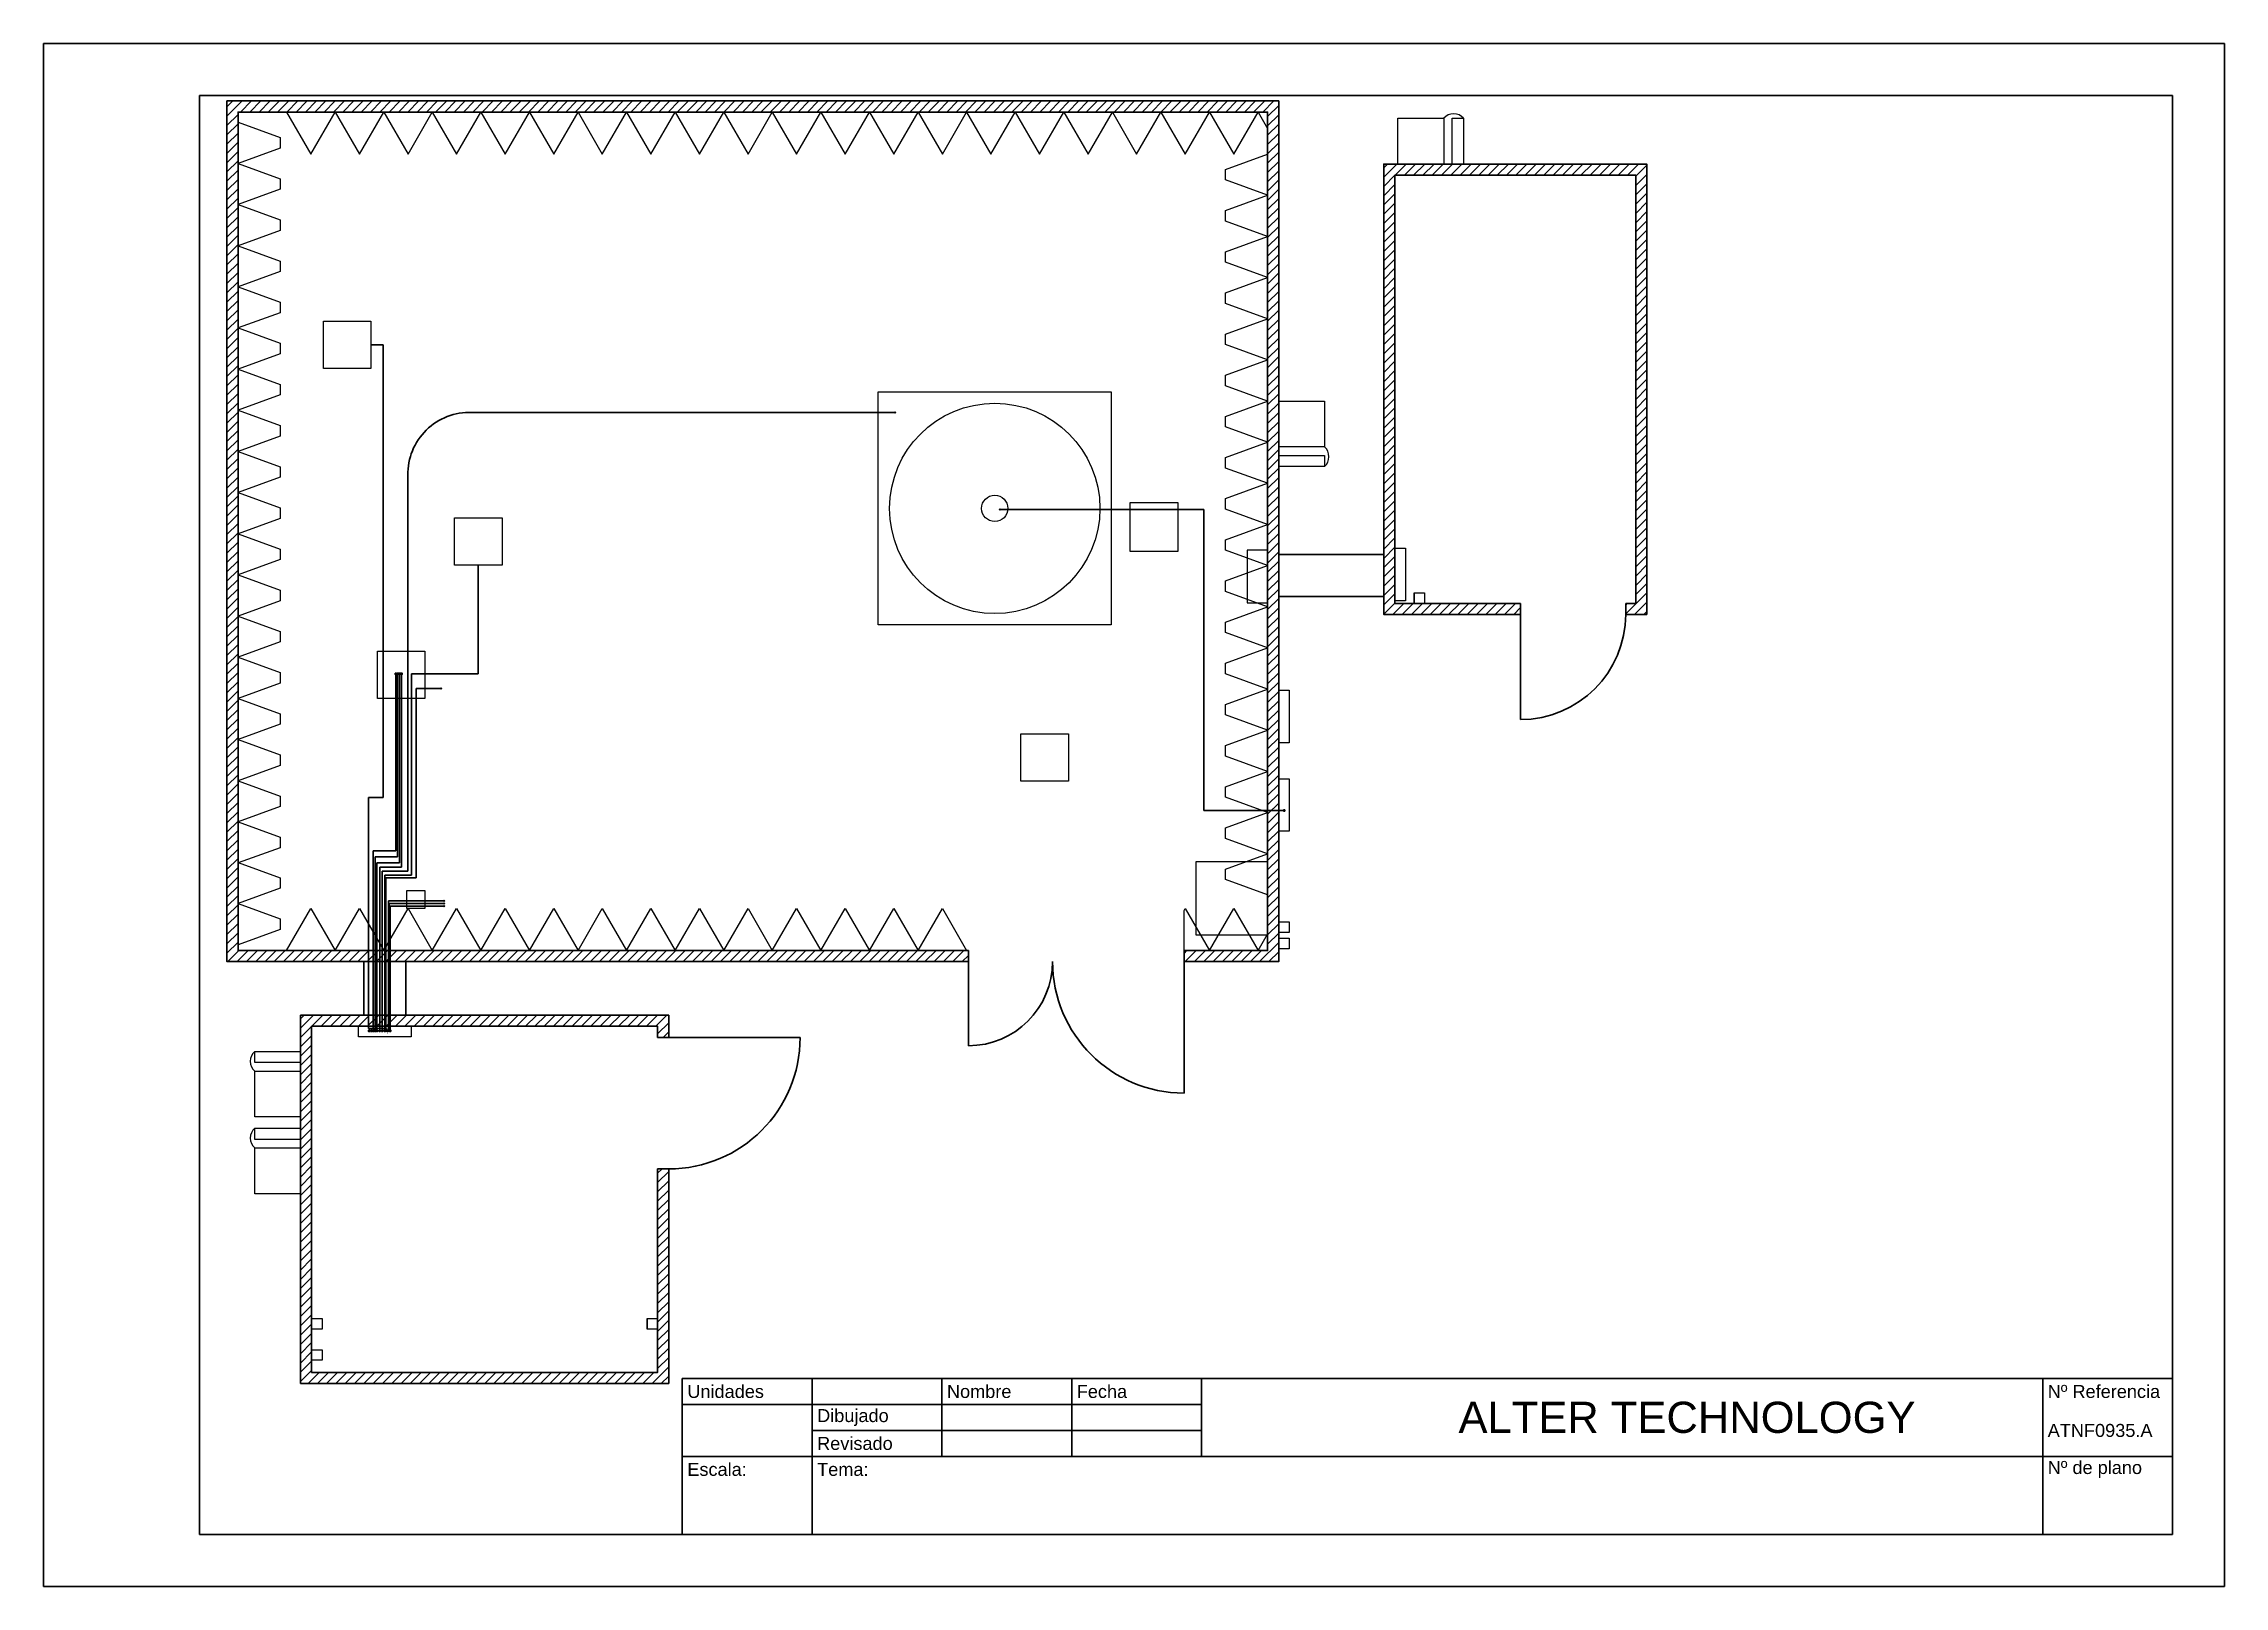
# Paper-space layout 'Layout3' of a CAD drawing. Header units: millimetres. Extents: x -4 to 416, y -4 to 293.
import ezdxf

# ---------------------------------------------------------------- set-up
doc = ezdxf.new("R2010")
doc.units = ezdxf.units.MM
doc.header["$MEASUREMENT"] = 0
doc.layers.get('0').update_dxf_attribs({"color": 94, "lineweight": 50})
for name, color, linetype, lineweight in [('1', 10, 'Continuous', 35), ('Items', 130, 'Continuous', 25), ('Linea fina', 100, 'Continuous', 25), ('Linea gorda', 94, 'Continuous', 35)]:
    doc.layers.add(name, color=color, linetype=linetype, lineweight=lineweight)
for name, color, linetype, lineweight, plot in [('Cables comunicacion', 124, 'Continuous', 50, False), ('Conectores', 40, 'Continuous', 50, False), ('RF cables', 211, 'Continuous', 50, False)]:
    doc.layers.add(name, color=color, linetype=linetype, lineweight=lineweight, plot=plot)
doc.layers.add('Cajetin', color=2, linetype='Continuous')
doc.styles.get("Standard").update_dxf_attribs({"font": 'arial.ttf', "height": 2.5})
pattern_1 = [(45, (-64.8539, -164.4446), (-0.8951275, 0.8951275), [])]

psp = doc.layouts.new('Layout3')

# ---------------------------------------------------------------- hatches: boundary and pattern name
at = {"layer": 'Linea gorda'}
h = psp.add_hatch(dxfattribs=at)
h.set_pattern_fill('ANSI31', color=1, scale=10.127212)
h.set_pattern_definition(pattern_1)
h.paths.add_polyline_path([(215.4, 118.17), (215.4, 116.05), (233.63, 116.05), (233.63, 281.73), (31.08, 281.73), (31.08, 116.05), (173.87, 116.05), (173.87, 118.17), (33.21, 118.17), (33.21, 279.6), (231.5, 279.6), (231.5, 118.17)])
h = psp.add_hatch(dxfattribs=at)
h.set_pattern_fill('ANSI31', color=1, scale=10.127212)
h.set_pattern_definition(pattern_1)
h.paths.add_polyline_path([(256.01, 185.01), (256.01, 267.45), (302.39, 267.45), (302.39, 185.01), (300.46, 185.01), (300.46, 182.89), (304.52, 182.89), (304.52, 269.58), (253.88, 269.58), (253.88, 182.89), (280.21, 182.89), (280.21, 185.01)])
h.paths.add_polyline_path([(47.39, 36.95), (47.39, 103.59), (114.02, 103.59), (114.02, 101.46), (116.15, 101.46), (116.15, 105.72), (45.26, 105.72), (45.26, 34.83), (116.15, 34.83), (116.15, 76.15), (114.02, 76.15), (114.02, 36.95)])

# ---------------------------------------------------------------- linework, layer by layer
for p, q in [((-4.23, 292.77), (-4.23, -4.23)), ((415.77, 292.77), (-4.23, 292.77)), ((415.77, -4.23), (415.77, 292.77)), ((25.77, 282.77), (25.77, 5.77)), ((405.77, 282.77), (25.77, 282.77)), ((405.77, 5.77), (405.77, 282.77)), ((25.77, 5.77), (405.77, 5.77)), ((-4.23, -4.23), (415.77, -4.23))]:
    psp.add_line(p, q)
at = {"layer": '1'}
for p, q in [((405.77, 35.77), (118.77, 35.77)), ((118.77, 35.77), (118.77, 5.77)), ((143.77, 35.77), (143.77, 5.77)), ((168.77, 35.77), (168.77, 20.77)), ((193.77, 35.77), (193.77, 20.77)), ((218.77, 35.77), (218.77, 20.77)), ((380.77, 20.77), (380.77, 35.77)), ((218.77, 30.77), (118.77, 30.77)), ((218.77, 25.77), (143.77, 25.77)), ((405.77, 20.77), (118.77, 20.77)), ((380.77, 20.77), (380.77, 5.77))]:
    psp.add_line(p, q, dxfattribs=at)
at = {"layer": 'Cables comunicacion'}
for p, q in [((61.17, 234.76), (58.79, 234.76)), ((61.17, 147.66), (61.17, 234.76)), ((77.41, 221.77), (159.78, 221.77)), ((65.9, 133.46), (65.9, 209.68)), ((219.21, 203.06), (179.92, 203.06)), ((219.21, 200.8), (219.21, 203.06)), ((219.21, 145.13), (219.21, 200.8)), ((79.49, 192.38), (79.49, 171.43)), ((66.59, 132.69), (66.59, 171.43)), ((79.49, 171.43), (66.59, 171.43)), ((67.5, 166.68), (67.5, 168.6)), ((67.5, 168.6), (72.31, 168.6)), ((67.5, 132.14), (67.5, 166.68)), ((58.36, 103.18), (58.36, 147.66)), ((58.36, 147.66), (61.17, 147.66)), ((234.57, 145.13), (219.21, 145.13)), ((60.98, 102.85), (60.98, 133.46)), ((60.98, 133.46), (65.9, 133.46)), ((61.5, 102.85), (61.5, 132.69)), ((61.5, 132.69), (66.59, 132.69)), ((61.66, 102.66), (61.66, 132.14)), ((61.66, 132.14), (67.5, 132.14)), ((62.19, 102.8), (62.19, 127.76)), ((72.9, 127.76), (62.19, 127.76)), ((62.29, 102.66), (62.29, 127.23)), ((72.9, 127.23), (62.29, 127.23)), ((72.9, 126.74), (62.51, 126.74)), ((62.51, 102.85), (62.51, 126.74)), ((61.81, 103.18), (58.36, 103.18)), ((61.87, 102.66), (61.66, 102.66)), ((61.81, 102.8), (61.81, 103.18)), ((61.87, 102.8), (61.81, 102.8)), ((62.13, 102.8), (62.19, 102.8)), ((62.13, 102.66), (62.2, 102.66)), ((62.2, 102.66), (62.29, 102.66))]:
    psp.add_line(p, q, dxfattribs=at)
psp.add_arc((77.82, 209.86), 11.92, 88.0325, 180.8851, dxfattribs=at)
at = {"layer": 'Conectores'}
for p, q in [((159.65, 221.9), (159.9, 221.65)), ((159.65, 221.65), (159.9, 221.9)), ((179.79, 203.19), (180.04, 202.94)), ((179.79, 202.94), (180.04, 203.19)), ((72.18, 168.73), (72.43, 168.48)), ((72.18, 168.48), (72.43, 168.73)), ((72.77, 126.86), (73.02, 126.61)), ((72.77, 126.61), (73.02, 126.86)), ((72.78, 127.89), (73.03, 127.64)), ((72.78, 127.64), (73.03, 127.89)), ((72.78, 127.36), (73.03, 127.11)), ((72.78, 127.11), (73.03, 127.36)), ((61.87, 102.73), (62.13, 102.73)), ((62, 102.86), (62, 102.6))]:
    psp.add_line(p, q, dxfattribs=at)
for points in [[(63.46, 171.59), (63.71, 171.59), (63.71, 171.33), (63.46, 171.33)], [(63.83, 171.58), (64.08, 171.58), (64.08, 171.33), (63.83, 171.33)], [(64.19, 171.58), (64.44, 171.58), (64.44, 171.33), (64.19, 171.33)], [(64.59, 171.56), (64.84, 171.56), (64.84, 171.32), (64.59, 171.32)], [(234.57, 145.25), (234.81, 145.25), (234.81, 145.01), (234.57, 145.01)], [(58.33, 102.84), (58.57, 102.84), (58.57, 102.6), (58.33, 102.6)], [(58.73, 102.84), (58.99, 102.84), (58.99, 102.59), (58.73, 102.59)], [(59.12, 102.85), (59.37, 102.85), (59.37, 102.59), (59.12, 102.59)], [(59.49, 102.85), (59.74, 102.85), (59.74, 102.6), (59.49, 102.6)], [(59.85, 102.84), (60.1, 102.84), (60.1, 102.59), (59.85, 102.59)], [(60.36, 102.84), (60.61, 102.84), (60.61, 102.6), (60.36, 102.6)], [(60.86, 102.85), (61.11, 102.85), (61.11, 102.6), (60.86, 102.6)], [(61.37, 102.85), (61.63, 102.85), (61.63, 102.59), (61.37, 102.59)], [(61.87, 102.86), (62.13, 102.86), (62.13, 102.6), (61.87, 102.6)], [(62.38, 102.85), (62.63, 102.85), (62.63, 102.59), (62.38, 102.59)]]:
    psp.add_lwpolyline(points, close=True, dxfattribs=at)
at = {"layer": 'Items'}
for p, q in [((269.23, 278.4), (269.23, 269.58)), ((269.23, 269.58), (267.07, 269.58)), ((233.63, 211.33), (233.63, 213.49)), ((242.45, 211.33), (233.63, 211.33)), ((259.71, 187.04), (261.73, 187.04)), ((259.71, 185.01), (259.71, 187.04)), ((259.71, 187.04), (259.71, 185.01)), ((259.71, 185.01), (259.71, 187.04)), ((261.73, 185.01), (259.71, 185.01)), ((261.73, 187.04), (261.73, 185.01)), ((233.63, 123.67), (235.65, 123.67)), ((233.63, 121.64), (233.63, 123.67)), ((233.63, 123.67), (233.63, 121.64)), ((233.63, 121.64), (233.63, 123.67)), ((235.65, 123.67), (235.65, 121.64)), ((235.65, 121.64), (233.63, 121.64)), ((233.63, 120.55), (235.65, 120.55)), ((233.63, 118.52), (233.63, 120.55)), ((233.63, 120.55), (233.63, 118.52)), ((233.63, 118.52), (233.63, 120.55)), ((235.65, 118.52), (233.63, 118.52)), ((235.65, 120.55), (235.65, 118.52)), ((36.43, 98.76), (45.26, 98.76)), ((45.26, 98.76), (45.26, 96.59)), ((36.43, 83.97), (45.26, 83.97)), ((45.26, 83.97), (45.26, 81.81)), ((47.39, 47.34), (49.41, 47.34)), ((47.39, 45.31), (47.39, 47.34)), ((47.39, 47.34), (47.39, 45.31)), ((47.39, 45.31), (47.39, 47.34)), ((49.41, 47.34), (49.41, 45.31)), ((112, 47.34), (114.02, 47.34)), ((112, 45.31), (112, 47.34)), ((112, 47.34), (112, 45.31)), ((112, 45.31), (112, 47.34)), ((114.02, 47.34), (114.02, 45.31)), ((49.41, 45.31), (47.39, 45.31)), ((114.02, 45.31), (112, 45.31)), ((47.39, 41.32), (49.41, 41.32)), ((47.39, 39.3), (47.39, 41.32)), ((49.41, 39.3), (47.39, 39.3)), ((49.41, 41.32), (49.41, 39.3))]:
    psp.add_line(p, q, dxfattribs=at)
for points in [[(269.23, 269.58), (267.07, 269.58), (267.07, 278.4), (269.23, 278.4, 0.449405), (265.41, 278.4), (265.41, 269.58), (256.6, 269.58), (265.41, 269.58)], [(233.63, 211.33), (233.63, 213.49), (242.45, 213.49), (242.45, 211.33, 0.449405), (242.45, 215.14), (233.63, 215.14), (233.63, 223.95), (233.63, 215.14)], [(45.26, 98.76), (45.26, 96.59), (36.43, 96.59), (36.43, 98.76, 0.449405), (36.43, 94.94), (45.26, 94.94), (45.26, 86.13), (45.26, 94.94)], [(45.26, 83.97), (45.26, 81.81), (36.43, 81.81), (36.43, 83.97, 0.449405), (36.43, 80.16), (45.26, 80.16), (45.26, 71.35), (45.26, 80.16)]]:
    psp.add_lwpolyline(points, format="xyb", dxfattribs=at)
for points in [[(256.6, 269.58), (256.6, 278.4), (265.41, 278.4)], [(233.63, 223.95), (242.45, 223.95), (242.45, 215.14)], [(45.26, 86.13), (36.43, 86.13), (36.43, 94.94)], [(45.26, 71.35), (36.43, 71.35), (36.43, 80.16)]]:
    psp.add_lwpolyline(points, dxfattribs=at)
for points in [[(269.23, 269.58), (267.07, 269.58)], [(49.67, 239.32), (58.79, 239.32), (58.79, 230.2), (49.67, 230.2)], [(233.63, 211.33), (233.63, 213.49)], [(214.28, 204.36), (204.97, 204.36), (204.97, 195.04), (214.28, 195.04)], [(74.93, 201.49), (84.05, 201.49), (84.05, 192.38), (74.93, 192.38)], [(227.55, 185.1), (231.5, 185.1), (231.5, 195.23), (227.55, 195.23)], [(258.03, 194.62), (258.03, 186.52), (258.03, 185.51), (256.01, 185.51), (256.01, 186.52), (256.01, 195.64), (258.03, 195.64)], [(60.07, 175.8), (69.18, 175.8), (69.18, 166.68), (60.07, 166.68)], [(233.63, 159.18), (233.63, 167.28), (233.63, 168.29), (235.65, 168.29), (235.65, 167.28), (235.65, 158.17), (233.63, 158.17)], [(184, 150.8), (184, 159.92), (193.12, 159.92), (193.12, 150.8)], [(235.65, 150.25), (235.65, 142.15), (235.65, 141.13), (233.63, 141.13), (233.63, 142.15), (233.63, 151.26), (235.65, 151.26)], [(217.77, 121.11), (217.77, 135.29), (231.5, 135.29), (231.5, 121.11)], [(65.72, 126.28), (65.72, 129.74), (69.18, 129.74), (69.18, 126.28)], [(57.41, 103.59), (65.51, 103.59), (66.53, 103.59), (66.53, 101.57), (65.51, 101.57), (56.4, 101.57), (56.4, 103.59)], [(45.26, 98.76), (45.26, 96.59)], [(45.26, 83.97), (45.26, 81.81)]]:
    psp.add_lwpolyline(points, close=True, dxfattribs=at)
psp.add_circle((178.95, 203.29), 2.53, dxfattribs=at)
at = {"layer": 'Linea fina'}
for points in [[(33.21, 277.64), (41.31, 274.69), (41.31, 272.67), (33.21, 269.72), (41.31, 266.77), (41.31, 264.74), (33.21, 261.79), (41.31, 258.85), (41.31, 256.82), (33.21, 253.87), (41.31, 250.92), (41.31, 248.9), (33.21, 245.95), (41.31, 243), (41.31, 240.97), (33.21, 238.03), (41.31, 235.08), (41.31, 233.05), (33.21, 230.1), (41.31, 227.15), (41.31, 225.13), (33.21, 222.18), (41.31, 219.23), (41.31, 217.21), (33.21, 214.26), (41.31, 211.31), (41.31, 209.28), (33.21, 206.33), (41.31, 203.38), (41.31, 201.36), (33.21, 198.41), (41.31, 195.46), (41.31, 193.44), (33.21, 190.49), (41.31, 187.54), (41.31, 185.51), (33.21, 182.56), (41.31, 179.62), (41.31, 177.59), (33.21, 174.64), (41.31, 171.69), (41.31, 169.67), (33.21, 166.72), (41.31, 163.77), (41.31, 161.74), (33.21, 158.8), (41.31, 155.85), (41.31, 153.82), (33.21, 150.87), (41.31, 147.92), (41.31, 145.9), (33.21, 142.95), (41.31, 140), (41.31, 137.97), (33.21, 135.03)], [(42.56, 279.6), (47.24, 271.5), (51.92, 279.6), (56.6, 271.5), (61.27, 279.6), (65.95, 271.5), (70.63, 279.6), (75.31, 271.5), (79.98, 279.6), (84.66, 271.5), (89.34, 279.6), (94.02, 271.5), (98.69, 279.6), (103.37, 271.5), (108.05, 279.6), (112.73, 271.5), (117.4, 279.6), (122.08, 271.5), (126.76, 279.6), (131.44, 271.5), (136.11, 279.6), (140.79, 271.5), (145.47, 279.6), (150.15, 271.5), (154.82, 279.6), (159.5, 271.5), (164.18, 279.6), (168.86, 271.5), (173.53, 279.6), (178.21, 271.5), (182.89, 279.6), (187.57, 271.5), (192.24, 279.6), (196.92, 271.5), (201.6, 279.6), (206.28, 271.5), (210.96, 279.6), (215.63, 271.5), (220.31, 279.6), (224.99, 271.5), (229.67, 279.6), (231.5, 276.43)], [(231.5, 128.89), (223.4, 131.83), (223.4, 133.86), (231.5, 136.81), (223.4, 139.76), (223.4, 141.78), (231.5, 144.73), (223.4, 147.68), (223.4, 149.71), (231.5, 152.65), (223.4, 155.6), (223.4, 157.63), (231.5, 160.58), (223.4, 163.53), (223.4, 165.55), (231.5, 168.5), (223.4, 171.45), (223.4, 173.47), (231.5, 176.42), (223.4, 179.37), (223.4, 181.4), (231.5, 184.35), (223.4, 187.3), (223.4, 189.32), (231.5, 192.27), (223.4, 195.22), (223.4, 197.24), (231.5, 200.19), (223.4, 203.14), (223.4, 205.17), (231.5, 208.12), (223.4, 211.06), (223.4, 213.09), (231.5, 216.04), (223.4, 218.99), (223.4, 221.01), (231.5, 223.96), (223.4, 226.91), (223.4, 228.94), (231.5, 231.88), (223.4, 234.83), (223.4, 236.86), (231.5, 239.81), (223.4, 242.76), (223.4, 244.78), (231.5, 247.73), (223.4, 250.68), (223.4, 252.71), (231.5, 255.65), (223.4, 258.6), (223.4, 260.63), (231.5, 263.58), (223.4, 266.53), (223.4, 268.55), (231.5, 271.5)], [(33.21, 135.14), (41.31, 132.19), (41.31, 130.17), (33.21, 127.22), (41.31, 124.27), (41.31, 122.24), (33.21, 119.3)], [(42.56, 118.17), (47.24, 126.28), (51.92, 118.17), (56.6, 126.28), (61.27, 118.17), (65.95, 126.28), (70.63, 118.17), (75.31, 126.28), (79.98, 118.17), (84.66, 126.28), (89.34, 118.17), (94.02, 126.28), (98.69, 118.17), (103.37, 126.28), (108.05, 118.17), (112.73, 126.28), (117.4, 118.17), (122.08, 126.28), (126.76, 118.17), (131.44, 126.28), (136.11, 118.17), (140.79, 126.28), (145.47, 118.17), (150.15, 126.28), (154.82, 118.17), (159.5, 126.28), (164.18, 118.17), (168.86, 126.28), (173.53, 118.17)], [(215.4, 118.17), (215.4, 125.87), (215.63, 126.28), (220.31, 118.17), (224.99, 126.28), (229.67, 118.17), (231.5, 121.35)]]:
    psp.add_lwpolyline(points, dxfattribs=at)
psp.add_lwpolyline([(201.38, 180.86), (156.52, 180.86), (156.52, 225.73), (201.38, 225.73)], close=True, dxfattribs=at)
psp.add_circle((178.95, 203.29), 20.25, dxfattribs=at)
at = {"layer": 'Linea gorda'}
for p, q in [((253.88, 194.43), (233.63, 194.43)), ((253.88, 186.33), (233.63, 186.33)), ((280.21, 185.01), (280.21, 182.89)), ((300.46, 185.01), (300.46, 182.89)), ((280.21, 182.89), (280.21, 162.63)), ((173.87, 118.17), (173.87, 116.05)), ((215.4, 118.17), (215.4, 116.05)), ((57.41, 105.72), (57.41, 116.05)), ((65.51, 105.72), (65.51, 116.05)), ((173.87, 116.05), (173.87, 99.84)), ((215.4, 90.73), (215.4, 116.05)), ((114.02, 101.46), (116.15, 101.46)), ((116.15, 101.46), (141.47, 101.46)), ((114.02, 76.15), (116.15, 76.15))]:
    psp.add_line(p, q, dxfattribs=at)
for points in [[(215.4, 116.05), (233.63, 116.05), (233.63, 281.73), (31.08, 281.73), (31.08, 116.05), (173.87, 116.05)], [(215.4, 118.17), (231.5, 118.17), (231.5, 279.6), (33.21, 279.6), (33.21, 118.17), (173.87, 118.17)], [(280.21, 182.89), (253.88, 182.89), (253.88, 269.58), (304.52, 269.58), (304.52, 182.89), (300.46, 182.89)], [(280.21, 185.01), (256.01, 185.01), (256.01, 267.45), (302.39, 267.45), (302.39, 185.01), (300.46, 185.01)], [(116.15, 76.15), (116.15, 34.83), (45.26, 34.83), (45.26, 105.72), (116.15, 105.72), (116.15, 101.46)], [(114.02, 76.15), (114.02, 36.95), (47.39, 36.95), (47.39, 103.59), (114.02, 103.59), (114.02, 101.46)]]:
    psp.add_lwpolyline(points, dxfattribs=at)
for centre, radius, start, end in [((280.21, 182.89), 20.25, 270, 0), ((173.87, 116.05), 16.2, 270, 0), ((215.4, 116.05), 25.32, 180, 270), ((116.15, 101.46), 25.32, 270, 0)]:
    psp.add_arc(centre, radius, start, end, dxfattribs=at)
at = {"layer": 'RF cables'}
for p, q in [((63.58, 171.33), (63.58, 137.39)), ((63.95, 171.33), (63.95, 136.2)), ((64.31, 171.33), (64.31, 135.07)), ((64.71, 171.32), (64.71, 134.23)), ((59.24, 102.85), (59.24, 137.39)), ((59.24, 137.39), (59.61, 137.39)), ((63.58, 137.39), (59.61, 137.39)), ((63.95, 136.2), (59.61, 136.2)), ((59.61, 102.85), (59.61, 136.2)), ((64.31, 135.07), (59.97, 135.07)), ((59.97, 102.84), (59.97, 135.07)), ((64.71, 134.23), (60.49, 134.23)), ((60.49, 102.84), (60.49, 134.23))]:
    psp.add_line(p, q, dxfattribs=at)

# ---------------------------------------------------------------- texts
at = {"layer": 'Cajetin'}
for s, width, insert, char_height, attachment_point in [(' Unidades', 25, (118.77, 33.27), 2.5, 4), (' Nombre', 25, (168.77, 33.27), 2.5, 4), (' Fecha', 25, (193.77, 33.27), 2.5, 4), (' Nº Referencia', 25, (380.77, 33.27), 2.5, 4), (' Dibujado', 25, (143.77, 28.27), 2.5, 4), ('ALTER TECHNOLOGY ', 187, (312.27, 28.27), 6, 5), (' ATNF0935.A', 25, (380.77, 25.77), 2.5, 4), (' Revisado', 25, (143.77, 23.27), 2.5, 4), (' Escala:', 25, (118.77, 18.27), 2.5, 4), (' Tema:', 25, (143.77, 18.27), 2.5, 4), (' Nº de plano', 25, (380.77, 18.27), 2.5, 4)]:
    psp.add_mtext_dynamic_manual_height_columns(s, width=width, gutter_width=12.5, heights=[0], dxfattribs=dict(at, insert=insert, char_height=char_height, attachment_point=attachment_point))
at = {"layer": 'Conectores', "char_height": 0.0506, "attachment_point": 1}
for s, width, insert in [('C2-32', 0.3028, (63.46, 171.71)), ('C1-40', 0.3076, (63.88, 171.7)), ('C3-18A', 0.3824, (64.18, 171.69)), ('C4-18B', 0.3882, (64.58, 171.69)), ('Filtro RJ45', 0.4082, (234.51, 144.98)), ('Conector N libre 1', 0.4082, (58.27, 102.58)), ('Conector N libre 2', 0.3028, (58.73, 102.56)), ('C2-32', 0.3028, (59.13, 102.53)), ('C1-40', 0.3076, (59.47, 102.56)), ('C3-18A', 0.3824, (59.82, 102.56)), ('C4-18B', 0.3882, (60.34, 102.55)), ('Mesa (FO)', 0.3028, (60.84, 102.55)), ('Mastil (FO)', 0.3028, (61.37, 102.55)), ('Revolver', 0.3028, (61.89, 102.18)), ('GPIB', 0.3028, (62.37, 102.55))]:
    psp.add_mtext_dynamic_manual_height_columns(s, width=width, gutter_width=0.253, heights=[0], dxfattribs=dict(at, insert=insert))
at = {"layer": 'Conectores', "char_height": 0.0506, "attachment_point": 1, "rotation": 90}
for s, insert in [('Negro', (61.89, 102.88)), ('Naranja', (61.9, 102.3)), ('Azul', (62.02, 102.88)), ('Negro', (62.04, 102.3))]:
    psp.add_mtext_dynamic_manual_height_columns(s, width=0.3028, gutter_width=0.253, heights=[0], dxfattribs=dict(at, insert=insert))

doc.saveas('drawing.dxf')
